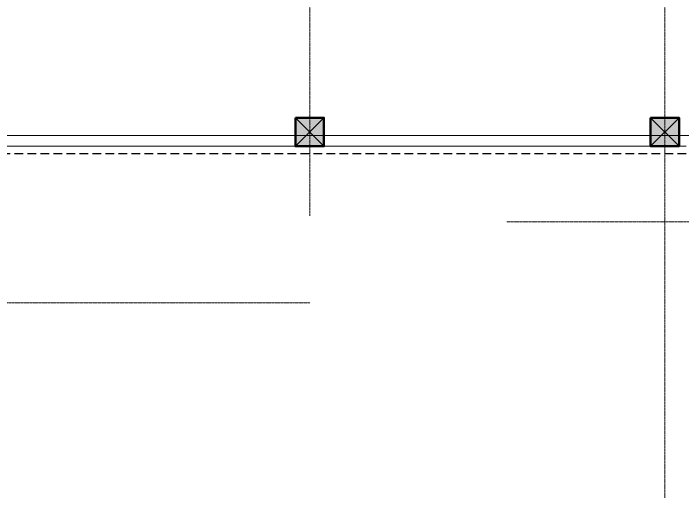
# Model space of a CAD drawing. Header units: millimetres. Extents: x 2390631 to 3337895, y 3598750 to 3969149.
# Drawn here: x 2572341 to 2586473, y 3882247 to 3892355 of the extents above; entities that cross this region are included whole.
import ezdxf

# ---------------------------------------------------------------- set-up
doc = ezdxf.new("R2010")
doc.units = ezdxf.units.MM
doc.header["$MEASUREMENT"] = 0
doc.linetypes.add('CENTER', pattern=[2, 1.25, -0.25, 0.25, -0.25])
doc.linetypes.add('DASHED', pattern=[0.75, 0.5, -0.25])
for name, color, linetype, lineweight in [('centreline', 52, 'CENTER', 5), ('Column-0.5', 14, 'Continuous', 50), ('Hatch', 9, 'Continuous', 9), ('stairs', 6, 'Continuous', 25), ('WALL 0.2', 7, 'Continuous', 20)]:
    doc.layers.add(name, color=color, linetype=linetype, lineweight=lineweight)

# ---------------------------------------------------------------- blocks, each defined once
blk = doc.blocks.new('2ft column')
at = {"layer": 'Hatch', "ltscale": 5}
h = blk.add_hatch(color=256, dxfattribs=at)
h.dxf.hatch_style = 1
h.paths.add_polyline_path([(2207385, 4176559), (2207985, 4176559), (2207985, 4175959), (2207385, 4175959)])
at = {"layer": 'Column-0.5', "ltscale": 5}
blk.add_lwpolyline([(2207385, 4176559), (2207985, 4176559), (2207985, 4175959), (2207385, 4175959)], close=True, dxfattribs=at)
at = {"layer": 'Defpoints', "ltscale": 5}
for points in [[(2207985, 4176559), (2207385, 4175959)], [(2207985, 4175959), (2207385, 4176559)]]:
    blk.add_lwpolyline(points, dxfattribs=at)

msp = doc.modelspace()

# ---------------------------------------------------------------- linework, layer by layer
at = {"layer": 'centreline', "ltscale": 5}
for p, q in [((2578598, 3915705), (2578598, 3888074)), ((2578598, 3915705), (2578598, 3888074)), ((2586098, 3915705), (2586098, 3873399)), ((2586098, 3915705), (2586098, 3873399)), ((2604675, 3887947), (2582762, 3887947)), ((2604675, 3887947), (2582762, 3887947)), ((2578598, 3886239), (2559787, 3886239))]:
    msp.add_line(p, q, dxfattribs=at)
at = {"layer": 'stairs', "linetype": 'DASHED', "ltscale": 366}
msp.add_lwpolyline([(2602148, 3881647), (2602148, 3880747), (2594037, 3880747), (2593137, 3880747), (2593137, 3889388), (2557987, 3889388), (2557987, 3892719)], dxfattribs=at)
at = {"layer": 'WALL 0.2', "ltscale": 5}
for p, q in [((2558217, 3889777), (2586778, 3889777)), ((2557987, 3889547), (2586548, 3889547))]:
    msp.add_line(p, q, dxfattribs=at)

# ---------------------------------------------------------------- block references
at = {"layer": 'Hatch'}
for p in [(370913, -286411), (378413, -286411)]:
    msp.add_blockref('2ft column', p, dxfattribs=at)

doc.saveas('drawing.dxf')
